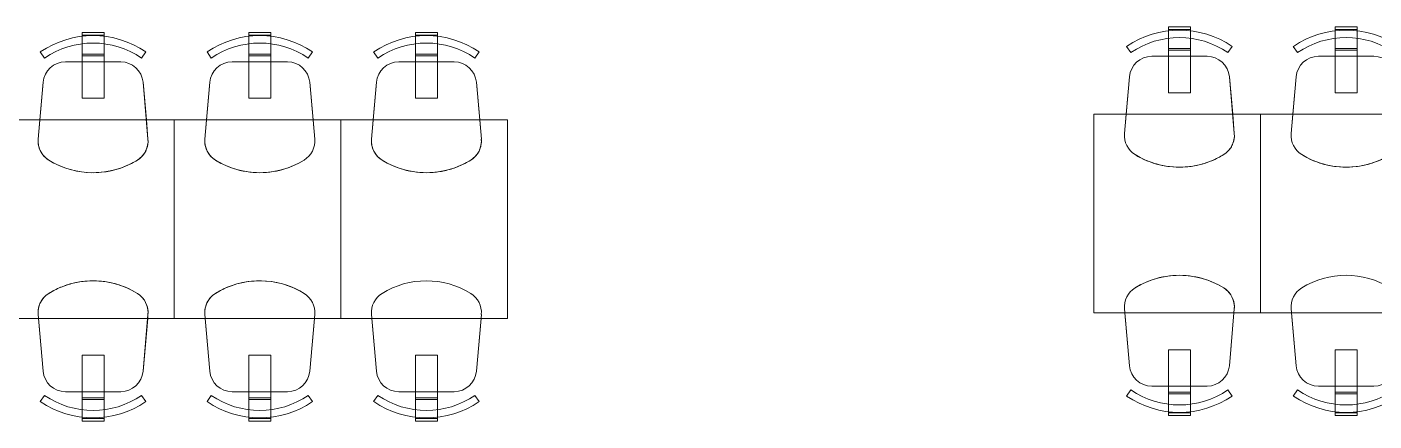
# Model space of a CAD drawing. Header units: inches. Extents: x 25273 to 28081, y 11840 to 13753.
# Drawn here: x 27332.1 to 27576.3, y 12320.2 to 12391.6 of the extents above; entities that cross this region are included whole.
import ezdxf

# ---------------------------------------------------------------- set-up
doc = ezdxf.new("R2010")
doc.units = ezdxf.units.IN
doc.header["$MEASUREMENT"] = 0
doc.layers.add('X1$0$I-FURN', color=30, linetype='Continuous', lineweight=9)

# ---------------------------------------------------------------- blocks, each defined once
blk = doc.blocks.new('X1$0$30 x 60 table49 - 30 x 60 table-4799984-FIRST FLOOR POWER _ SIGNAL')
at = {"layer": 'X1$0$I-FURN'}
for p, q in [((3042.85, 795.88), (3006.85, 795.88)), ((3006.85, 795.88), (3006.85, 765.65)), ((3006.85, 765.65), (3006.85, 795.88)), ((3006.85, 795.88), (3042.85, 795.88)), ((3042.85, 765.65), (3042.85, 795.88)), ((3042.85, 795.88), (3042.85, 765.65)), ((3006.85, 765.65), (3042.85, 765.65)), ((3042.85, 765.65), (3006.85, 765.65))]:
    blk.add_line(p, q, dxfattribs=at)
blk = doc.blocks.new('X1$0$F-Chairs1 - Side 01-V120-FIRST FLOOR POWER _ SIGNAL')
at = {"layer": 'X1$0$I-FURN'}
for p, q in [((-9.07, 9.03), (-9.96, 19.32)), ((-9.96, 19.32), (-9.9, 18.6)), ((-9.9, 18.6), (-9.96, 19.32)), ((-9.9, 18.6), (-9.07, 9.03)), ((-9.07, 9.03), (-9.9, 18.6)), ((9.96, 19.32), (9.07, 9.03)), ((9.07, 9.03), (9.9, 18.6)), ((9.9, 18.6), (9.07, 9.03)), ((9.9, 18.6), (9.96, 19.32)), ((9.96, 19.32), (9.9, 18.6)), ((-2, 11.91), (-2, 5.32)), ((2, 11.91), (-2, 11.91)), ((-2, 11.91), (2, 11.91)), ((-2, 5.32), (-2, 11.91)), ((2, 11.91), (2, 5.32)), ((2, 5.32), (2, 11.91)), ((5.02, 5.32), (-5.02, 5.32)), ((-5.02, 5.32), (5.02, 5.32)), ((5.02, 5.32), (-5.02, 5.32)), ((-2, 5.32), (-2, 3.91)), ((-2, 4.21), (-2, 5.32)), ((2, 5.32), (2, 4.21)), ((2, 3.91), (2, 5.32)), ((-9.57, 3.52), (-8.8, 4.64)), ((-8.8, 4.64), (-9.57, 3.52)), ((-9.57, 3.52), (-8.8, 4.64)), ((2, 4.21), (-2, 4.21)), ((-2, 2.09), (-2, 4.21)), ((-2, 3.91), (-2, 2.09)), ((-2, 3.91), (2, 3.91)), ((2, 4.21), (2, 2.09)), ((2, 2.09), (2, 3.91)), ((8.8, 4.64), (9.57, 3.52)), ((9.57, 3.52), (8.8, 4.64)), ((8.8, 4.64), (9.57, 3.52)), ((-2, 2.09), (-2, 0.72)), ((-2, 0.72), (-2, 2.09)), ((-2, 0.72), (-2, 0)), ((-2, 0.46), (-2, 0.72)), ((2, 0.46), (-2, 0.46)), ((-2, 0.46), (-2, 0)), ((2, 0.46), (-2, 0.46)), ((2, 2.09), (2, 0.72)), ((2, 0.72), (2, 2.09)), ((2, 0.72), (2, 0.46)), ((2, 0), (2, 0.72)), ((2, 0), (2, 0.46)), ((-2, 0), (2, 0)), ((-2, 0), (2, 0))]:
    blk.add_line(p, q, dxfattribs=at)
for centre, radius, start, end in [((0, 10.06), 15.35, 58.407, 121.593), ((0, 10.06), 15.35, 58.407, 121.593), ((0, 10.06), 15.35, 94.5133, 112.5665), ((0, 10.06), 15.35, 58.407, 94.5133), ((-5.91, 19.67), 4.06, 121.593, 184.9697), ((-5.91, 19.67), 4.06, 121.593, 184.9697), ((-5.91, 19.67), 4.06, 121.593, 184.9697), ((0, 10.06), 15.35, 112.5665, 121.593), ((5.91, 19.67), 4.06, 355.0303, 58.407), ((5.91, 19.67), 4.06, 355.0303, 58.407), ((5.91, 19.67), 4.06, 33.0563, 58.407), ((5.91, 19.67), 4.06, 7.7056, 33.0563), ((5.91, 19.67), 4.06, 355.0303, 7.7056), ((-5.02, 9.38), 4.06, 184.9697, 270), ((-5.02, 9.38), 4.06, 184.9697, 270), ((-5.02, 9.38), 4.06, 184.9697, 270), ((5.02, 9.38), 4.06, 270, 355.0303), ((5.02, 9.38), 4.06, 270, 355.0303), ((5.02, 9.38), 4.06, 270, 355.0303), ((0, 17.51), 16.94, 235.6197, 304.3803), ((0, 17.51), 16.94, 235.6197, 304.3803), ((0, 17.51), 16.94, 235.6197, 304.3803), ((0, 17.51), 15.59, 235.6197, 304.3803), ((0, 17.51), 15.59, 235.6197, 304.3803), ((0, 17.51), 15.59, 235.6197, 304.3803)]:
    blk.add_arc(centre, radius, start, end, dxfattribs=at)
blk = doc.blocks.new('X1$0$F-Chairs1 - Side 01-V121-FIRST FLOOR POWER _ SIGNAL')
at = {"layer": 'X1$0$I-FURN'}
for p, q in [((-9.07, 9.03), (-9.96, 19.32)), ((-9.96, 19.32), (-9.66, 15.81)), ((-9.66, 15.81), (-9.96, 19.32)), ((9.96, 19.32), (9.07, 9.03)), ((9.66, 15.81), (9.96, 19.32)), ((9.96, 19.32), (9.66, 15.81)), ((-9.66, 15.81), (-9.07, 9.03)), ((-9.07, 9.03), (-9.66, 15.81)), ((9.07, 9.03), (9.66, 15.81)), ((9.66, 15.81), (9.07, 9.03)), ((-2, 11.91), (-2, 5.32)), ((2, 11.91), (-2, 11.91)), ((-2, 11.91), (2, 11.91)), ((-2, 5.32), (-2, 11.91)), ((2, 11.91), (2, 5.32)), ((2, 5.32), (2, 11.91)), ((5.02, 5.32), (-5.02, 5.32)), ((-5.02, 5.32), (5.02, 5.32)), ((5.02, 5.32), (-5.02, 5.32)), ((-2, 5.32), (-2, 3.91)), ((-2, 4.21), (-2, 5.32)), ((2, 5.32), (2, 4.21)), ((2, 3.91), (2, 5.32)), ((-9.57, 3.52), (-8.8, 4.64)), ((-8.8, 4.64), (-9.57, 3.52)), ((-9.57, 3.52), (-8.8, 4.64)), ((2, 4.21), (-2, 4.21)), ((-2, 2.09), (-2, 4.21)), ((-2, 3.91), (-2, 2.09)), ((-2, 3.91), (2, 3.91)), ((2, 4.21), (2, 2.09)), ((2, 2.09), (2, 3.91)), ((8.8, 4.64), (9.57, 3.52)), ((9.57, 3.52), (8.8, 4.64)), ((8.8, 4.64), (9.57, 3.52)), ((-2, 2.09), (-2, 0.72)), ((-2, 0.72), (-2, 2.09)), ((-2, 0.72), (-2, 0)), ((-2, 0.46), (-2, 0.72)), ((2, 0.46), (-2, 0.46)), ((-2, 0.46), (-2, 0)), ((2, 0.46), (-2, 0.46)), ((2, 2.09), (2, 0.72)), ((2, 0.72), (2, 2.09)), ((2, 0.72), (2, 0.46)), ((2, 0), (2, 0.72)), ((2, 0), (2, 0.46)), ((-2, 0), (2, 0)), ((-2, 0), (2, 0))]:
    blk.add_line(p, q, dxfattribs=at)
for centre, radius, start, end in [((0, 10.06), 15.35, 58.407, 121.593), ((0, 10.06), 15.35, 58.407, 121.593), ((0, 10.06), 15.35, 103.5399, 112.5665), ((0, 10.06), 15.35, 94.5133, 103.5399), ((0, 10.06), 15.35, 58.407, 94.5133), ((-5.91, 19.67), 4.06, 121.593, 184.9697), ((-5.91, 19.67), 4.06, 121.593, 184.9697), ((-5.91, 19.67), 4.06, 121.593, 146.9437), ((0, 10.06), 15.35, 112.5665, 121.593), ((5.91, 19.67), 4.06, 355.0303, 58.407), ((5.91, 19.67), 4.06, 355.0303, 58.407), ((5.91, 19.67), 4.06, 355.0303, 58.407), ((-5.91, 19.67), 4.06, 159.6191, 184.9697), ((-5.91, 19.67), 4.06, 146.9437, 159.6191), ((-5.02, 9.38), 4.06, 184.9697, 270), ((-5.02, 9.38), 4.06, 184.9697, 270), ((-5.02, 9.38), 4.06, 184.9697, 270), ((5.02, 9.38), 4.06, 270, 355.0303), ((5.02, 9.38), 4.06, 270, 355.0303), ((5.02, 9.38), 4.06, 270, 355.0303), ((0, 17.51), 16.94, 235.6197, 304.3803), ((0, 17.51), 16.94, 235.6197, 304.3803), ((0, 17.51), 16.94, 235.6197, 304.3803), ((0, 17.51), 15.59, 235.6197, 304.3803), ((0, 17.51), 15.59, 235.6197, 304.3803), ((0, 17.51), 15.59, 235.6197, 304.3803)]:
    blk.add_arc(centre, radius, start, end, dxfattribs=at)
blk = doc.blocks.new('X1$0$30 x 60 table50 - 30 x 60 table-4799998-FIRST FLOOR POWER _ SIGNAL')
at = {"layer": 'X1$0$I-FURN'}
for p, q in [((3042.85, 795.88), (3006.85, 795.88)), ((3006.85, 795.88), (3006.85, 765.65)), ((3006.85, 765.65), (3006.85, 795.88)), ((3006.85, 795.88), (3042.85, 795.88)), ((3042.85, 765.65), (3042.85, 795.88)), ((3042.85, 795.88), (3042.85, 765.65)), ((3006.85, 765.65), (3042.85, 765.65)), ((3042.85, 765.65), (3006.85, 765.65))]:
    blk.add_line(p, q, dxfattribs=at)
blk = doc.blocks.new('X1$0$F-Chairs1 - Side 01-V122-FIRST FLOOR POWER _ SIGNAL')
at = {"layer": 'X1$0$I-FURN'}
for p, q in [((-9.07, 9.03), (-9.96, 19.32)), ((-9.96, 19.32), (-9.9, 18.6)), ((-9.9, 18.6), (-9.96, 19.32)), ((-9.9, 18.6), (-9.07, 9.03)), ((-9.07, 9.03), (-9.9, 18.6)), ((9.96, 19.32), (9.07, 9.03)), ((9.07, 9.03), (9.9, 18.6)), ((9.9, 18.6), (9.07, 9.03)), ((9.9, 18.6), (9.96, 19.32)), ((9.96, 19.32), (9.9, 18.6)), ((-2, 11.91), (-2, 5.32)), ((2, 11.91), (-2, 11.91)), ((-2, 11.91), (2, 11.91)), ((-2, 5.32), (-2, 11.91)), ((2, 11.91), (2, 5.32)), ((2, 5.32), (2, 11.91)), ((5.02, 5.32), (-5.02, 5.32)), ((-5.02, 5.32), (5.02, 5.32)), ((5.02, 5.32), (-5.02, 5.32)), ((-2, 5.32), (-2, 3.91)), ((-2, 4.21), (-2, 5.32)), ((2, 5.32), (2, 4.21)), ((2, 3.91), (2, 5.32)), ((-9.57, 3.52), (-8.8, 4.64)), ((-8.8, 4.64), (-9.57, 3.52)), ((-9.57, 3.52), (-8.8, 4.64)), ((2, 4.21), (-2, 4.21)), ((-2, 2.09), (-2, 4.21)), ((-2, 3.91), (-2, 2.09)), ((-2, 3.91), (2, 3.91)), ((2, 4.21), (2, 2.09)), ((2, 2.09), (2, 3.91)), ((8.8, 4.64), (9.57, 3.52)), ((9.57, 3.52), (8.8, 4.64)), ((8.8, 4.64), (9.57, 3.52)), ((-2, 2.09), (-2, 0.72)), ((-2, 0.72), (-2, 2.09)), ((-2, 0.72), (-2, 0)), ((-2, 0.46), (-2, 0.72)), ((2, 0.46), (-2, 0.46)), ((-2, 0.46), (-2, 0)), ((2, 0.46), (-2, 0.46)), ((2, 2.09), (2, 0.72)), ((2, 0.72), (2, 2.09)), ((2, 0.72), (2, 0.46)), ((2, 0), (2, 0.72)), ((2, 0), (2, 0.46)), ((-2, 0), (2, 0)), ((-2, 0), (2, 0))]:
    blk.add_line(p, q, dxfattribs=at)
for centre, radius, start, end in [((0, 10.06), 15.35, 58.407, 121.593), ((0, 10.06), 15.35, 58.407, 121.593), ((0, 10.06), 15.35, 58.407, 121.593), ((-5.91, 19.67), 4.06, 121.593, 184.9697), ((-5.91, 19.67), 4.06, 121.593, 184.9697), ((-5.91, 19.67), 4.06, 121.593, 184.9697), ((5.91, 19.67), 4.06, 355.0303, 58.407), ((5.91, 19.67), 4.06, 355.0303, 58.407), ((5.91, 19.67), 4.06, 355.0303, 58.407), ((-5.02, 9.38), 4.06, 184.9697, 270), ((-5.02, 9.38), 4.06, 184.9697, 270), ((-5.02, 9.38), 4.06, 184.9697, 270), ((5.02, 9.38), 4.06, 270, 355.0303), ((5.02, 9.38), 4.06, 270, 355.0303), ((5.02, 9.38), 4.06, 270, 355.0303), ((0, 17.51), 16.94, 235.6197, 304.3803), ((0, 17.51), 16.94, 235.6197, 304.3803), ((0, 17.51), 16.94, 235.6197, 304.3803), ((0, 17.51), 15.59, 235.6197, 304.3803), ((0, 17.51), 15.59, 235.6197, 304.3803), ((0, 17.51), 15.59, 235.6197, 304.3803)]:
    blk.add_arc(centre, radius, start, end, dxfattribs=at)
blk = doc.blocks.new('X1$0$F-Chairs1 - Side 01-V123-FIRST FLOOR POWER _ SIGNAL')
at = {"layer": 'X1$0$I-FURN'}
for p, q in [((-9.07, 9.03), (-9.96, 19.32)), ((-9.96, 19.32), (-9.66, 15.81)), ((-9.66, 15.81), (-9.96, 19.32)), ((9.96, 19.32), (9.07, 9.03)), ((9.66, 15.81), (9.96, 19.32)), ((9.96, 19.32), (9.66, 15.81)), ((-9.66, 15.81), (-9.07, 9.03)), ((-9.07, 9.03), (-9.66, 15.81)), ((9.07, 9.03), (9.66, 15.81)), ((9.66, 15.81), (9.07, 9.03)), ((-2, 11.91), (-2, 5.32)), ((2, 11.91), (-2, 11.91)), ((-2, 11.91), (2, 11.91)), ((-2, 5.32), (-2, 11.91)), ((2, 11.91), (2, 5.32)), ((2, 5.32), (2, 11.91)), ((5.02, 5.32), (-5.02, 5.32)), ((-5.02, 5.32), (5.02, 5.32)), ((5.02, 5.32), (-5.02, 5.32)), ((-2, 5.32), (-2, 3.91)), ((-2, 4.21), (-2, 5.32)), ((2, 5.32), (2, 4.21)), ((2, 3.91), (2, 5.32)), ((-9.57, 3.52), (-8.8, 4.64)), ((-8.8, 4.64), (-9.57, 3.52)), ((-9.57, 3.52), (-8.8, 4.64)), ((2, 4.21), (-2, 4.21)), ((-2, 2.09), (-2, 4.21)), ((-2, 3.91), (-2, 2.09)), ((-2, 3.91), (2, 3.91)), ((2, 4.21), (2, 2.09)), ((2, 2.09), (2, 3.91)), ((8.8, 4.64), (9.57, 3.52)), ((9.57, 3.52), (8.8, 4.64)), ((8.8, 4.64), (9.57, 3.52)), ((-2, 2.09), (-2, 0.72)), ((-2, 0.72), (-2, 2.09)), ((-2, 0.72), (-2, 0)), ((-2, 0.46), (-2, 0.72)), ((2, 0.46), (-2, 0.46)), ((-2, 0.46), (-2, 0)), ((2, 0.46), (-2, 0.46)), ((2, 2.09), (2, 0.72)), ((2, 0.72), (2, 2.09)), ((2, 0.72), (2, 0.46)), ((2, 0), (2, 0.72)), ((2, 0), (2, 0.46)), ((-2, 0), (2, 0)), ((-2, 0), (2, 0))]:
    blk.add_line(p, q, dxfattribs=at)
for centre, radius, start, end in [((0, 10.06), 15.35, 58.407, 121.593), ((0, 10.06), 15.35, 58.407, 121.593), ((0, 10.06), 15.35, 76.4601, 112.5665), ((0, 10.06), 15.35, 58.407, 76.4601), ((-5.91, 19.67), 4.06, 121.593, 184.9697), ((-5.91, 19.67), 4.06, 121.593, 184.9697), ((-5.91, 19.67), 4.06, 134.2684, 146.9437), ((-5.91, 19.67), 4.06, 121.593, 134.2684), ((0, 10.06), 15.35, 112.5665, 121.593), ((5.91, 19.67), 4.06, 355.0303, 58.407), ((5.91, 19.67), 4.06, 355.0303, 58.407), ((5.91, 19.67), 4.06, 355.0303, 58.407), ((-5.91, 19.67), 4.06, 172.2944, 184.9697), ((-5.91, 19.67), 4.06, 146.9437, 172.2944), ((-5.02, 9.38), 4.06, 184.9697, 270), ((-5.02, 9.38), 4.06, 184.9697, 270), ((-5.02, 9.38), 4.06, 184.9697, 270), ((5.02, 9.38), 4.06, 270, 355.0303), ((5.02, 9.38), 4.06, 270, 355.0303), ((5.02, 9.38), 4.06, 270, 355.0303), ((0, 17.51), 16.94, 235.6197, 304.3803), ((0, 17.51), 16.94, 235.6197, 304.3803), ((0, 17.51), 16.94, 235.6197, 304.3803), ((0, 17.51), 15.59, 235.6197, 304.3803), ((0, 17.51), 15.59, 235.6197, 304.3803), ((0, 17.51), 15.59, 235.6197, 304.3803)]:
    blk.add_arc(centre, radius, start, end, dxfattribs=at)
blk = doc.blocks.new('X1$0$30 x 60 table58 - 30 x 60 table-4800126-FIRST FLOOR POWER _ SIGNAL')
at = {"layer": 'X1$0$I-FURN'}
for p, q in [((3042.85, 795.88), (3006.85, 795.88)), ((3006.85, 795.88), (3006.85, 765.65)), ((3006.85, 765.65), (3006.85, 795.88)), ((3006.85, 795.88), (3042.85, 795.88)), ((3042.85, 765.65), (3042.85, 795.88)), ((3042.85, 795.88), (3042.85, 765.65)), ((3006.85, 765.65), (3042.85, 765.65)), ((3042.85, 765.65), (3006.85, 765.65))]:
    blk.add_line(p, q, dxfattribs=at)
blk = doc.blocks.new('X1$0$F-Chairs1 - Side 01-V125-FIRST FLOOR POWER _ SIGNAL')
at = {"layer": 'X1$0$I-FURN'}
for p, q in [((-9.07, 9.03), (-9.96, 19.32)), ((-9.96, 19.32), (-9.9, 18.6)), ((-9.9, 18.6), (-9.96, 19.32)), ((-9.9, 18.6), (-9.07, 9.03)), ((-9.07, 9.03), (-9.9, 18.6)), ((9.96, 19.32), (9.07, 9.03)), ((9.07, 9.03), (9.9, 18.6)), ((9.9, 18.6), (9.07, 9.03)), ((9.9, 18.6), (9.96, 19.32)), ((9.96, 19.32), (9.9, 18.6)), ((-2, 11.91), (-2, 5.32)), ((2, 11.91), (-2, 11.91)), ((-2, 11.91), (2, 11.91)), ((-2, 5.32), (-2, 11.91)), ((2, 11.91), (2, 5.32)), ((2, 5.32), (2, 11.91)), ((5.02, 5.32), (-5.02, 5.32)), ((-5.02, 5.32), (5.02, 5.32)), ((5.02, 5.32), (-5.02, 5.32)), ((-2, 5.32), (-2, 3.91)), ((-2, 4.21), (-2, 5.32)), ((2, 5.32), (2, 4.21)), ((2, 3.91), (2, 5.32)), ((-9.57, 3.52), (-8.8, 4.64)), ((-8.8, 4.64), (-9.57, 3.52)), ((-9.57, 3.52), (-8.8, 4.64)), ((2, 4.21), (-2, 4.21)), ((-2, 2.09), (-2, 4.21)), ((-2, 3.91), (-2, 2.09)), ((-2, 3.91), (2, 3.91)), ((2, 4.21), (2, 2.09)), ((2, 2.09), (2, 3.91)), ((8.8, 4.64), (9.57, 3.52)), ((9.57, 3.52), (8.8, 4.64)), ((8.8, 4.64), (9.57, 3.52)), ((-2, 2.09), (-2, 0.72)), ((-2, 0.72), (-2, 2.09)), ((-2, 0.72), (-2, 0)), ((-2, 0.46), (-2, 0.72)), ((2, 0.46), (-2, 0.46)), ((-2, 0.46), (-2, 0)), ((2, 0.46), (-2, 0.46)), ((2, 2.09), (2, 0.72)), ((2, 0.72), (2, 2.09)), ((2, 0.72), (2, 0.46)), ((2, 0), (2, 0.72)), ((2, 0), (2, 0.46)), ((-2, 0), (2, 0)), ((-2, 0), (2, 0))]:
    blk.add_line(p, q, dxfattribs=at)
for centre, radius, start, end in [((0, 10.06), 15.35, 58.407, 121.593), ((0, 10.06), 15.35, 58.407, 121.593), ((0, 10.06), 15.35, 103.5399, 112.5665), ((0, 10.06), 15.35, 94.5133, 103.5399), ((0, 10.06), 15.35, 85.4867, 94.5133), ((0, 10.06), 15.35, 76.4601, 85.4867), ((0, 10.06), 15.35, 58.407, 76.4601), ((-5.91, 19.67), 4.06, 121.593, 184.9697), ((-5.91, 19.67), 4.06, 121.593, 184.9697), ((-5.91, 19.67), 4.06, 134.2684, 146.9437), ((-5.91, 19.67), 4.06, 121.593, 134.2684), ((0, 10.06), 15.35, 112.5665, 121.593), ((5.91, 19.67), 4.06, 355.0303, 58.407), ((5.91, 19.67), 4.06, 355.0303, 58.407), ((5.91, 19.67), 4.06, 33.0563, 58.407), ((-5.91, 19.67), 4.06, 172.2944, 184.9697), ((-5.91, 19.67), 4.06, 159.6191, 172.2944), ((-5.91, 19.67), 4.06, 146.9437, 159.6191), ((5.91, 19.67), 4.06, 7.7056, 33.0563), ((5.91, 19.67), 4.06, 355.0303, 7.7056), ((-5.02, 9.38), 4.06, 184.9697, 270), ((-5.02, 9.38), 4.06, 184.9697, 270), ((-5.02, 9.38), 4.06, 184.9697, 270), ((5.02, 9.38), 4.06, 270, 355.0303), ((5.02, 9.38), 4.06, 270, 355.0303), ((5.02, 9.38), 4.06, 270, 355.0303), ((0, 17.51), 16.94, 235.6197, 304.3803), ((0, 17.51), 16.94, 235.6197, 304.3803), ((0, 17.51), 16.94, 235.6197, 304.3803), ((0, 17.51), 15.59, 235.6197, 304.3803), ((0, 17.51), 15.59, 235.6197, 304.3803), ((0, 17.51), 15.59, 235.6197, 304.3803)]:
    blk.add_arc(centre, radius, start, end, dxfattribs=at)
blk = doc.blocks.new('X1$0$F-Chairs1 - Side 01-V126-FIRST FLOOR POWER _ SIGNAL')
at = {"layer": 'X1$0$I-FURN'}
for p, q in [((-9.07, 9.03), (-9.96, 19.32)), ((-9.96, 19.32), (-9.66, 15.81)), ((-9.66, 15.81), (-9.96, 19.32)), ((9.96, 19.32), (9.07, 9.03)), ((9.66, 15.81), (9.96, 19.32)), ((9.96, 19.32), (9.66, 15.81)), ((-9.66, 15.81), (-9.07, 9.03)), ((-9.07, 9.03), (-9.66, 15.81)), ((9.07, 9.03), (9.66, 15.81)), ((9.66, 15.81), (9.07, 9.03)), ((-2, 11.91), (-2, 5.32)), ((2, 11.91), (-2, 11.91)), ((-2, 11.91), (2, 11.91)), ((-2, 5.32), (-2, 11.91)), ((2, 11.91), (2, 5.32)), ((2, 5.32), (2, 11.91)), ((5.02, 5.32), (-5.02, 5.32)), ((-5.02, 5.32), (5.02, 5.32)), ((5.02, 5.32), (-5.02, 5.32)), ((-2, 5.32), (-2, 3.91)), ((-2, 4.21), (-2, 5.32)), ((2, 5.32), (2, 4.21)), ((2, 3.91), (2, 5.32)), ((-9.57, 3.52), (-8.8, 4.64)), ((-8.8, 4.64), (-9.57, 3.52)), ((-9.57, 3.52), (-8.8, 4.64)), ((2, 4.21), (-2, 4.21)), ((-2, 2.09), (-2, 4.21)), ((-2, 3.91), (-2, 2.09)), ((-2, 3.91), (2, 3.91)), ((2, 4.21), (2, 2.09)), ((2, 2.09), (2, 3.91)), ((8.8, 4.64), (9.57, 3.52)), ((9.57, 3.52), (8.8, 4.64)), ((8.8, 4.64), (9.57, 3.52)), ((-2, 2.09), (-2, 0.72)), ((-2, 0.72), (-2, 2.09)), ((-2, 0.72), (-2, 0)), ((-2, 0.46), (-2, 0.72)), ((2, 0.46), (-2, 0.46)), ((-2, 0.46), (-2, 0)), ((2, 0.46), (-2, 0.46)), ((2, 2.09), (2, 0.72)), ((2, 0.72), (2, 2.09)), ((2, 0.72), (2, 0.46)), ((2, 0), (2, 0.72)), ((2, 0), (2, 0.46)), ((-2, 0), (2, 0)), ((-2, 0), (2, 0))]:
    blk.add_line(p, q, dxfattribs=at)
for centre, radius, start, end in [((0, 10.06), 15.35, 58.407, 121.593), ((0, 10.06), 15.35, 58.407, 121.593), ((0, 10.06), 15.35, 58.407, 112.5665), ((-5.91, 19.67), 4.06, 121.593, 184.9697), ((-5.91, 19.67), 4.06, 121.593, 184.9697), ((-5.91, 19.67), 4.06, 134.2684, 184.9697), ((-5.91, 19.67), 4.06, 121.593, 134.2684), ((0, 10.06), 15.35, 112.5665, 121.593), ((5.91, 19.67), 4.06, 355.0303, 58.407), ((5.91, 19.67), 4.06, 355.0303, 58.407), ((5.91, 19.67), 4.06, 20.3809, 58.407), ((5.91, 19.67), 4.06, 355.0303, 20.3809), ((-5.02, 9.38), 4.06, 184.9697, 270), ((-5.02, 9.38), 4.06, 184.9697, 270), ((-5.02, 9.38), 4.06, 184.9697, 270), ((5.02, 9.38), 4.06, 270, 355.0303), ((5.02, 9.38), 4.06, 270, 355.0303), ((5.02, 9.38), 4.06, 270, 355.0303), ((0, 17.51), 16.94, 235.6197, 304.3803), ((0, 17.51), 16.94, 235.6197, 304.3803), ((0, 17.51), 16.94, 235.6197, 304.3803), ((0, 17.51), 15.59, 235.6197, 304.3803), ((0, 17.51), 15.59, 235.6197, 304.3803), ((0, 17.51), 15.59, 235.6197, 304.3803)]:
    blk.add_arc(centre, radius, start, end, dxfattribs=at)
blk = doc.blocks.new('X1$0$30 x 60 table59 - 30 x 60 table-4800140-FIRST FLOOR POWER _ SIGNAL')
at = {"layer": 'X1$0$I-FURN'}
for p, q in [((3042.85, 795.88), (3006.85, 795.88)), ((3006.85, 795.88), (3006.85, 765.65)), ((3006.85, 765.65), (3006.85, 795.88)), ((3006.85, 795.88), (3042.85, 795.88)), ((3042.85, 765.65), (3042.85, 795.88)), ((3042.85, 795.88), (3042.85, 765.65)), ((3006.85, 765.65), (3042.85, 765.65)), ((3042.85, 765.65), (3006.85, 765.65))]:
    blk.add_line(p, q, dxfattribs=at)
blk = doc.blocks.new('X1$0$F-Chairs1 - Side 01-V127-FIRST FLOOR POWER _ SIGNAL')
at = {"layer": 'X1$0$I-FURN'}
for p, q in [((-9.07, 9.03), (-9.96, 19.32)), ((-9.96, 19.32), (-9.9, 18.6)), ((-9.9, 18.6), (-9.96, 19.32)), ((-9.9, 18.6), (-9.07, 9.03)), ((-9.07, 9.03), (-9.9, 18.6)), ((9.96, 19.32), (9.07, 9.03)), ((9.07, 9.03), (9.9, 18.6)), ((9.9, 18.6), (9.07, 9.03)), ((9.9, 18.6), (9.96, 19.32)), ((9.96, 19.32), (9.9, 18.6)), ((-2, 11.91), (-2, 5.32)), ((2, 11.91), (-2, 11.91)), ((-2, 11.91), (2, 11.91)), ((-2, 5.32), (-2, 11.91)), ((2, 11.91), (2, 5.32)), ((2, 5.32), (2, 11.91)), ((5.02, 5.32), (-5.02, 5.32)), ((-5.02, 5.32), (5.02, 5.32)), ((5.02, 5.32), (-5.02, 5.32)), ((-2, 5.32), (-2, 3.91)), ((-2, 4.21), (-2, 5.32)), ((2, 5.32), (2, 4.21)), ((2, 3.91), (2, 5.32)), ((-9.57, 3.52), (-8.8, 4.64)), ((-8.8, 4.64), (-9.57, 3.52)), ((-9.57, 3.52), (-8.8, 4.64)), ((2, 4.21), (-2, 4.21)), ((-2, 2.09), (-2, 4.21)), ((-2, 3.91), (-2, 2.09)), ((-2, 3.91), (2, 3.91)), ((2, 4.21), (2, 2.09)), ((2, 2.09), (2, 3.91)), ((8.8, 4.64), (9.57, 3.52)), ((9.57, 3.52), (8.8, 4.64)), ((8.8, 4.64), (9.57, 3.52)), ((-2, 2.09), (-2, 0.72)), ((-2, 0.72), (-2, 2.09)), ((-2, 0.72), (-2, 0)), ((-2, 0.46), (-2, 0.72)), ((2, 0.46), (-2, 0.46)), ((-2, 0.46), (-2, 0)), ((2, 0.46), (-2, 0.46)), ((2, 2.09), (2, 0.72)), ((2, 0.72), (2, 2.09)), ((2, 0.72), (2, 0.46)), ((2, 0), (2, 0.72)), ((2, 0), (2, 0.46)), ((-2, 0), (2, 0)), ((-2, 0), (2, 0))]:
    blk.add_line(p, q, dxfattribs=at)
for centre, radius, start, end in [((0, 10.06), 15.35, 58.407, 121.593), ((0, 10.06), 15.35, 58.407, 121.593), ((0, 10.06), 15.35, 58.407, 112.5665), ((-5.91, 19.67), 4.06, 121.593, 184.9697), ((-5.91, 19.67), 4.06, 121.593, 184.9697), ((-5.91, 19.67), 4.06, 121.593, 159.6191), ((0, 10.06), 15.35, 112.5665, 121.593), ((5.91, 19.67), 4.06, 355.0303, 58.407), ((5.91, 19.67), 4.06, 355.0303, 58.407), ((5.91, 19.67), 4.06, 355.0303, 58.407), ((-5.91, 19.67), 4.06, 172.2944, 184.9697), ((-5.91, 19.67), 4.06, 159.6191, 172.2944), ((-5.02, 9.38), 4.06, 184.9697, 270), ((-5.02, 9.38), 4.06, 184.9697, 270), ((-5.02, 9.38), 4.06, 184.9697, 270), ((5.02, 9.38), 4.06, 270, 355.0303), ((5.02, 9.38), 4.06, 270, 355.0303), ((5.02, 9.38), 4.06, 270, 355.0303), ((0, 17.51), 16.94, 235.6197, 304.3803), ((0, 17.51), 16.94, 235.6197, 304.3803), ((0, 17.51), 16.94, 235.6197, 304.3803), ((0, 17.51), 15.59, 235.6197, 304.3803), ((0, 17.51), 15.59, 235.6197, 304.3803), ((0, 17.51), 15.59, 235.6197, 304.3803)]:
    blk.add_arc(centre, radius, start, end, dxfattribs=at)
blk = doc.blocks.new('X1$0$F-Chairs1 - Side 01-V128-FIRST FLOOR POWER _ SIGNAL')
at = {"layer": 'X1$0$I-FURN'}
for p, q in [((-9.07, 9.03), (-9.96, 19.32)), ((-9.96, 19.32), (-9.66, 15.81)), ((-9.66, 15.81), (-9.96, 19.32)), ((9.96, 19.32), (9.07, 9.03)), ((9.66, 15.81), (9.96, 19.32)), ((9.96, 19.32), (9.66, 15.81)), ((-9.66, 15.81), (-9.07, 9.03)), ((-9.07, 9.03), (-9.66, 15.81)), ((9.07, 9.03), (9.66, 15.81)), ((9.66, 15.81), (9.07, 9.03)), ((-2, 11.91), (-2, 5.32)), ((2, 11.91), (-2, 11.91)), ((-2, 11.91), (2, 11.91)), ((-2, 5.32), (-2, 11.91)), ((2, 11.91), (2, 5.32)), ((2, 5.32), (2, 11.91)), ((5.02, 5.32), (-5.02, 5.32)), ((-5.02, 5.32), (5.02, 5.32)), ((5.02, 5.32), (-5.02, 5.32)), ((-2, 5.32), (-2, 3.91)), ((-2, 4.21), (-2, 5.32)), ((2, 5.32), (2, 4.21)), ((2, 3.91), (2, 5.32)), ((-9.57, 3.52), (-8.8, 4.64)), ((-8.8, 4.64), (-9.57, 3.52)), ((-9.57, 3.52), (-8.8, 4.64)), ((2, 4.21), (-2, 4.21)), ((-2, 2.09), (-2, 4.21)), ((-2, 3.91), (-2, 2.09)), ((-2, 3.91), (2, 3.91)), ((2, 4.21), (2, 2.09)), ((2, 2.09), (2, 3.91)), ((8.8, 4.64), (9.57, 3.52)), ((9.57, 3.52), (8.8, 4.64)), ((8.8, 4.64), (9.57, 3.52)), ((-2, 2.09), (-2, 0.72)), ((-2, 0.72), (-2, 2.09)), ((-2, 0.72), (-2, 0)), ((-2, 0.46), (-2, 0.72)), ((2, 0.46), (-2, 0.46)), ((-2, 0.46), (-2, 0)), ((2, 0.46), (-2, 0.46)), ((2, 2.09), (2, 0.72)), ((2, 0.72), (2, 2.09)), ((2, 0.72), (2, 0.46)), ((2, 0), (2, 0.72)), ((2, 0), (2, 0.46)), ((-2, 0), (2, 0)), ((-2, 0), (2, 0))]:
    blk.add_line(p, q, dxfattribs=at)
for centre, radius, start, end in [((0, 10.06), 15.35, 58.407, 121.593), ((0, 10.06), 15.35, 58.407, 121.593), ((0, 10.06), 15.35, 85.4867, 121.593), ((0, 10.06), 15.35, 67.4335, 85.4867), ((-5.91, 19.67), 4.06, 121.593, 184.9697), ((-5.91, 19.67), 4.06, 121.593, 184.9697), ((-5.91, 19.67), 4.06, 121.593, 184.9697), ((0, 10.06), 15.35, 58.407, 67.4335), ((5.91, 19.67), 4.06, 355.0303, 58.407), ((5.91, 19.67), 4.06, 355.0303, 58.407), ((5.91, 19.67), 4.06, 45.7316, 58.407), ((5.91, 19.67), 4.06, 33.0563, 45.7316), ((5.91, 19.67), 4.06, 20.3809, 33.0563), ((5.91, 19.67), 4.06, 355.0303, 20.3809), ((-5.02, 9.38), 4.06, 184.9697, 270), ((-5.02, 9.38), 4.06, 184.9697, 270), ((-5.02, 9.38), 4.06, 184.9697, 270), ((5.02, 9.38), 4.06, 270, 355.0303), ((5.02, 9.38), 4.06, 270, 355.0303), ((5.02, 9.38), 4.06, 270, 355.0303), ((0, 17.51), 16.94, 235.6197, 304.3803), ((0, 17.51), 16.94, 235.6197, 304.3803), ((0, 17.51), 16.94, 235.6197, 304.3803), ((0, 17.51), 15.59, 235.6197, 304.3803), ((0, 17.51), 15.59, 235.6197, 304.3803), ((0, 17.51), 15.59, 235.6197, 304.3803)]:
    blk.add_arc(centre, radius, start, end, dxfattribs=at)
blk = doc.blocks.new('X1$0$30 x 60 table60 - 30 x 60 table-4800154-FIRST FLOOR POWER _ SIGNAL')
at = {"layer": 'X1$0$I-FURN'}
for p, q in [((3042.85, 795.88), (3006.85, 795.88)), ((3006.85, 795.88), (3006.85, 765.65)), ((3006.85, 765.65), (3006.85, 795.88)), ((3006.85, 795.88), (3042.85, 795.88)), ((3042.85, 765.65), (3042.85, 795.88)), ((3042.85, 795.88), (3042.85, 765.65)), ((3006.85, 765.65), (3042.85, 765.65)), ((3042.85, 765.65), (3006.85, 765.65))]:
    blk.add_line(p, q, dxfattribs=at)
blk = doc.blocks.new('X1$0$F-Chairs1 - Side 01-V129-FIRST FLOOR POWER _ SIGNAL')
at = {"layer": 'X1$0$I-FURN'}
for p, q in [((-9.07, 9.03), (-9.96, 19.32)), ((-9.96, 19.32), (-9.66, 15.81)), ((-9.66, 15.81), (-9.96, 19.32)), ((9.96, 19.32), (9.07, 9.03)), ((9.66, 15.81), (9.96, 19.32)), ((9.96, 19.32), (9.66, 15.81)), ((-9.66, 15.81), (-9.07, 9.03)), ((-9.07, 9.03), (-9.66, 15.81)), ((9.07, 9.03), (9.66, 15.81)), ((9.66, 15.81), (9.07, 9.03)), ((-2, 11.91), (-2, 5.32)), ((2, 11.91), (-2, 11.91)), ((-2, 11.91), (2, 11.91)), ((-2, 5.32), (-2, 11.91)), ((2, 11.91), (2, 5.32)), ((2, 5.32), (2, 11.91)), ((5.02, 5.32), (-5.02, 5.32)), ((-5.02, 5.32), (5.02, 5.32)), ((5.02, 5.32), (-5.02, 5.32)), ((-2, 5.32), (-2, 3.91)), ((-2, 4.21), (-2, 5.32)), ((2, 5.32), (2, 4.21)), ((2, 3.91), (2, 5.32)), ((-9.57, 3.52), (-8.8, 4.64)), ((-8.8, 4.64), (-9.57, 3.52)), ((-9.57, 3.52), (-8.8, 4.64)), ((2, 4.21), (-2, 4.21)), ((-2, 2.09), (-2, 4.21)), ((-2, 3.91), (-2, 2.09)), ((-2, 3.91), (2, 3.91)), ((2, 4.21), (2, 2.09)), ((2, 2.09), (2, 3.91)), ((8.8, 4.64), (9.57, 3.52)), ((9.57, 3.52), (8.8, 4.64)), ((8.8, 4.64), (9.57, 3.52)), ((-2, 2.09), (-2, 0.72)), ((-2, 0.72), (-2, 2.09)), ((-2, 0.72), (-2, 0)), ((-2, 0.46), (-2, 0.72)), ((2, 0.46), (-2, 0.46)), ((-2, 0.46), (-2, 0)), ((2, 0.46), (-2, 0.46)), ((2, 2.09), (2, 0.72)), ((2, 0.72), (2, 2.09)), ((2, 0.72), (2, 0.46)), ((2, 0), (2, 0.72)), ((2, 0), (2, 0.46)), ((-2, 0), (2, 0)), ((-2, 0), (2, 0))]:
    blk.add_line(p, q, dxfattribs=at)
for centre, radius, start, end in [((0, 10.06), 15.35, 58.407, 121.593), ((0, 10.06), 15.35, 58.407, 121.593), ((0, 10.06), 15.35, 103.5399, 112.5665), ((0, 10.06), 15.35, 94.5133, 103.5399), ((0, 10.06), 15.35, 58.407, 94.5133), ((-5.91, 19.67), 4.06, 121.593, 184.9697), ((-5.91, 19.67), 4.06, 121.593, 184.9697), ((-5.91, 19.67), 4.06, 134.2684, 146.9437), ((-5.91, 19.67), 4.06, 121.593, 134.2684), ((0, 10.06), 15.35, 112.5665, 121.593), ((5.91, 19.67), 4.06, 355.0303, 58.407), ((5.91, 19.67), 4.06, 355.0303, 58.407), ((5.91, 19.67), 4.06, 33.0563, 58.407), ((-5.91, 19.67), 4.06, 172.2944, 184.9697), ((-5.91, 19.67), 4.06, 159.6191, 172.2944), ((-5.91, 19.67), 4.06, 146.9437, 159.6191), ((5.91, 19.67), 4.06, 7.7056, 33.0563), ((5.91, 19.67), 4.06, 355.0303, 7.7056), ((-5.02, 9.38), 4.06, 184.9697, 270), ((-5.02, 9.38), 4.06, 184.9697, 270), ((-5.02, 9.38), 4.06, 184.9697, 270), ((5.02, 9.38), 4.06, 270, 355.0303), ((5.02, 9.38), 4.06, 270, 355.0303), ((5.02, 9.38), 4.06, 270, 355.0303), ((0, 17.51), 16.94, 235.6197, 304.3803), ((0, 17.51), 16.94, 235.6197, 304.3803), ((0, 17.51), 16.94, 235.6197, 304.3803), ((0, 17.51), 15.59, 235.6197, 304.3803), ((0, 17.51), 15.59, 235.6197, 304.3803), ((0, 17.51), 15.59, 235.6197, 304.3803)]:
    blk.add_arc(centre, radius, start, end, dxfattribs=at)
blk = doc.blocks.new('X1')
at = {"layer": 'X1$0$I-FURN'}
for name, p, rotation in [('X1$0$F-Chairs1 - Side 01-V126-FIRST FLOOR POWER _ SIGNAL', (27344.05, 12390.63), 180), ('X1$0$F-Chairs1 - Side 01-V128-FIRST FLOOR POWER _ SIGNAL', (27374.28, 12390.63), 180), ('X1$0$F-Chairs1 - Side 01-V129-FIRST FLOOR POWER _ SIGNAL', (27404.5, 12390.63), 180), ('X1$0$F-Chairs1 - Side 01-V121-FIRST FLOOR POWER _ SIGNAL', (27541.05, 12391.63), 180), ('X1$0$F-Chairs1 - Side 01-V123-FIRST FLOOR POWER _ SIGNAL', (27571.28, 12391.63), 180), ('X1$0$30 x 60 table58 - 30 x 60 table-4800126-FIRST FLOOR POWER _ SIGNAL', (28124.43, 9331.97), 89.9999999999999), ('X1$0$30 x 60 table59 - 30 x 60 table-4800140-FIRST FLOOR POWER _ SIGNAL', (28154.65, 9331.97), 89.9999999999999), ('X1$0$30 x 60 table60 - 30 x 60 table-4800154-FIRST FLOOR POWER _ SIGNAL', (28184.88, 9331.97), 89.9999999999999), ('X1$0$30 x 60 table49 - 30 x 60 table-4799984-FIRST FLOOR POWER _ SIGNAL', (28321.43, 9332.97), 89.9999999999999), ('X1$0$30 x 60 table50 - 30 x 60 table-4799998-FIRST FLOOR POWER _ SIGNAL', (28351.65, 9332.97), 89.9999999999999)]:
    blk.add_blockref(name, p, dxfattribs=dict(at, rotation=rotation))
for name, p in [('X1$0$F-Chairs1 - Side 01-V120-FIRST FLOOR POWER _ SIGNAL', (27541.05, 12321.22)), ('X1$0$F-Chairs1 - Side 01-V122-FIRST FLOOR POWER _ SIGNAL', (27571.28, 12321.22)), ('X1$0$F-Chairs1 - Side 01-V125-FIRST FLOOR POWER _ SIGNAL', (27344.05, 12320.22)), ('X1$0$F-Chairs1 - Side 01-V127-FIRST FLOOR POWER _ SIGNAL', (27374.28, 12320.22)), ('X1$0$F-Chairs1 - Side 01-V122-FIRST FLOOR POWER _ SIGNAL', (27404.5, 12320.22))]:
    blk.add_blockref(name, p, dxfattribs=at)

msp = doc.modelspace()

# ---------------------------------------------------------------- block references
at = {"lineweight": 5}
msp.add_blockref('X1', (0, 0), dxfattribs=at)

doc.saveas('drawing.dxf')
